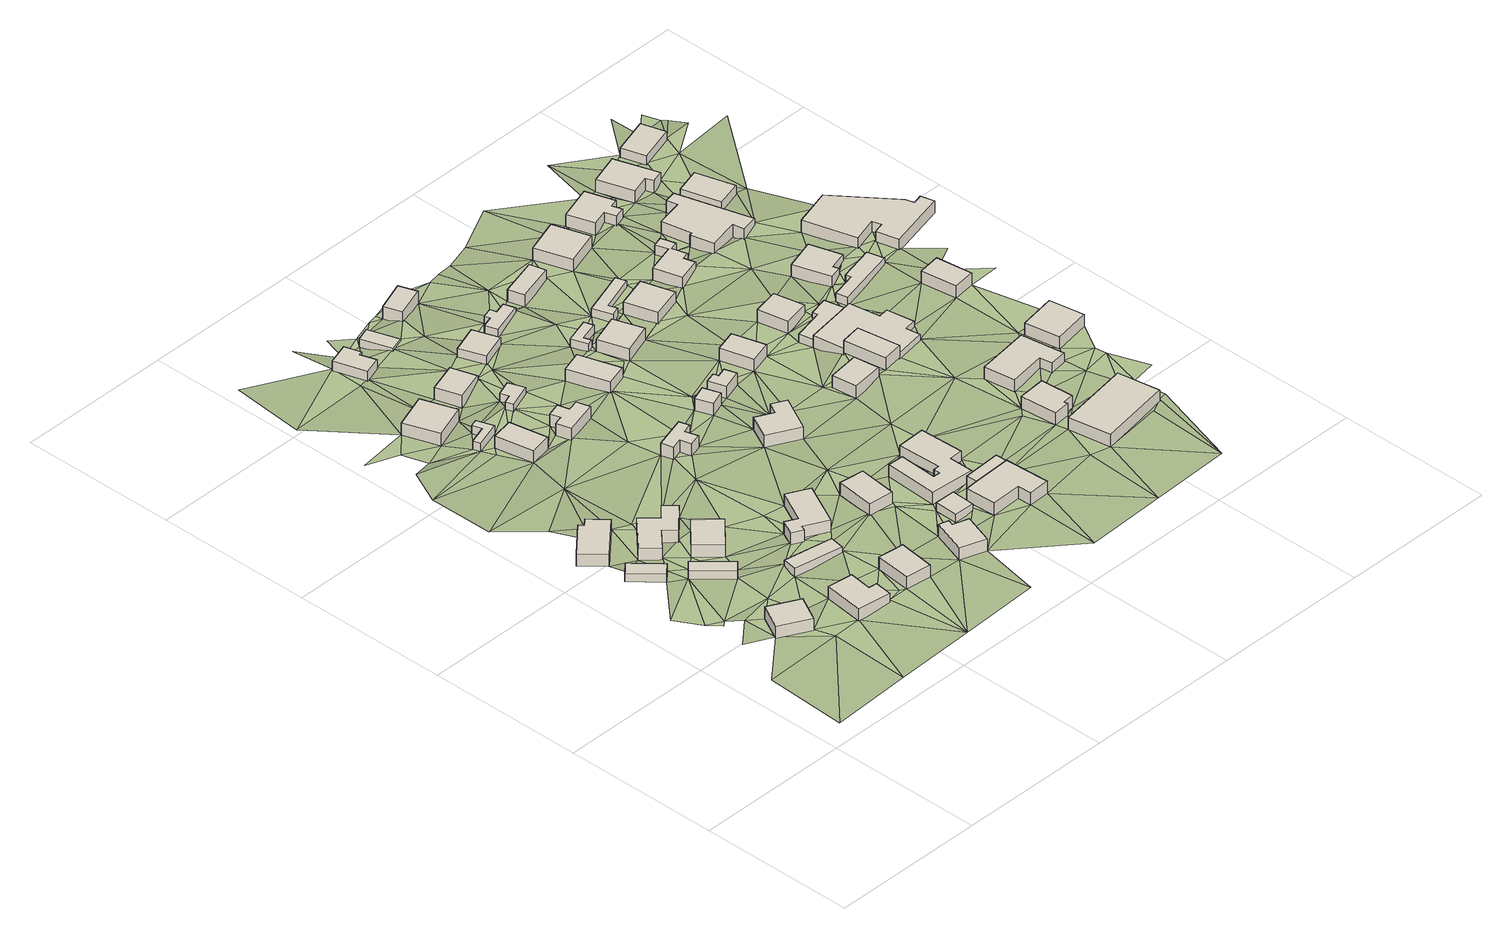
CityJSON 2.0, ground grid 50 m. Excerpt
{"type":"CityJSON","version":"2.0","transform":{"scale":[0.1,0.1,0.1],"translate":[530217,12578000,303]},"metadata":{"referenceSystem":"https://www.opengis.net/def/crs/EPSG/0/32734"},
"CityObjects":{
"building1":{"type":"Building","attributes":{"address":"38 Enon Street Mamre 7347 Cape Town","building":"house","building:levels":"1","building_height":4.1,"plus_code":"4FRWFFP9+VVH","ground_height":174.64,"roof_height":178.74},"geometry":[{"type":"Solid","lod":"1","boundaries":[[[[0,1,2,3]],[[1,4,5,2]],[[4,6,7,5]],[[6,0,3,7]],[[3,2,5,7]],[[6,4,1,0]]]]}]},
"building2":{"type":"Building","attributes":{"building":"cabin","building:levels":"1","building_height":2.8,"plus_code":"4FRWFFQ9+2VJ","ground_height":173.76,"roof_height":176.56},"geometry":[{"type":"Solid","lod":"1","boundaries":[[[[8,9,10,11]],[[9,12,13,10]],[[12,14,15,13]],[[14,8,11,15]],[[11,10,13,15]],[[14,12,9,8]]]]}]},
"building3":{"type":"Building","attributes":{"address":"49 Goedverwacht Street Mamre 7347 Cape Town","building":"house","building:levels":"1","building_height":4.1,"plus_code":"4FRWFFQ9+4V2","ground_height":172.5,"roof_height":176.6},"geometry":[{"type":"Solid","lod":"1","boundaries":[[[[16,17,18,19]],[[17,20,21,18]],[[20,22,23,21]],[[22,24,25,23]],[[24,26,27,25]],[[26,16,19,27]],[[19,18,21,23,25,27]],[[26,24,22,20,17,16]]]]}]},
"building4":{"type":"Building","attributes":{"building":"cabin","building:levels":"1","building_height":2.8,"plus_code":"4FRWFFP9+XWJ","ground_height":174.15,"roof_height":176.95},"geometry":[{"type":"Solid","lod":"1","boundaries":[[[[28,29,30,31]],[[29,32,33,30]],[[32,34,35,33]],[[34,28,31,35]],[[31,30,33,35]],[[34,32,29,28]]]]}]},
"building5":{"type":"Building","attributes":{"address":"36 Enon Street Mamre 7347 Cape Town","building":"house","building:levels":"1","building_height":4.1,"plus_code":"4FRWFFP9+VX4","ground_height":174.64,"roof_height":178.74},"geometry":[{"type":"Solid","lod":"1","boundaries":[[[[36,37,38,39]],[[37,40,41,38]],[[40,42,43,41]],[[42,44,45,43]],[[44,46,47,45]],[[46,36,39,47]],[[39,38,41,43,45,47]],[[46,44,42,40,37,36]]]]}]},
"building6":{"type":"Building","attributes":{"address":"47 Goedverwacht Street Mamre 7347 Cape Town","building":"house","building:levels":"1","building_height":4.1,"plus_code":"4FRWFFQ9+3W7","ground_height":173.34,"roof_height":177.44},"geometry":[{"type":"Solid","lod":"1","boundaries":[[[[48,49,50,51]],[[49,52,53,50]],[[52,54,55,53]],[[54,56,57,55]],[[56,58,59,57]],[[58,60,61,59]],[[60,62,63,61]],[[62,48,51,63]],[[51,50,53,55,57,59,61,63]],[[62,60,58,56,54,52,49,48]]]]}]},
"building7":{"type":"Building","attributes":{"address":"45 Goedverwacht Street Mamre 7347 Cape Town","building":"house","building:levels":"1","building_height":4.1,"plus_code":"4FRWFFQ9+2WH","ground_height":174.15,"roof_height":178.25},"geometry":[{"type":"Solid","lod":"1","boundaries":[[[[64,65,66,67]],[[65,68,69,66]],[[68,70,71,69]],[[70,64,67,71]],[[67,66,69,71]],[[70,68,65,64]]]]}]},
"building8":{"type":"Building","attributes":{"building":"cabin","building:levels":"1","building_height":2.8,"plus_code":"4FRWFFPC+W2C","ground_height":174.64,"roof_height":177.44},"geometry":[{"type":"Solid","lod":"1","boundaries":[[[[72,73,74,75]],[[73,76,77,74]],[[76,78,79,77]],[[78,72,75,79]],[[75,74,77,79]],[[78,76,73,72]]]]}]},
"building9":{"type":"Building","attributes":{"address":"34 Enon Street Mamre 7347 Cape Town","building":"house","building:levels":"1","building_height":4.1,"plus_code":"4FRWFFPC+R2X","ground_height":176.41,"roof_height":180.51},"geometry":[{"type":"Solid","lod":"1","boundaries":[[[[80,81,82,83]],[[81,84,85,82]],[[84,86,87,85]],[[86,80,83,87]],[[83,82,85,87]],[[86,84,81,80]]]]}]},
"building10":{"type":"Building","attributes":{"building":"cabin","building:levels":"1","building_height":2.8,"plus_code":"4FRWFFQ9+8W5","ground_height":170.67,"roof_height":173.47},"geometry":[{"type":"Solid","lod":"1","boundaries":[[[[88,89,90,91]],[[89,92,93,90]],[[92,94,95,93]],[[94,96,97,95]],[[96,98,99,97]],[[98,88,91,99]],[[91,90,93,95,97,99]],[[98,96,94,92,89,88]]]]}]},
"building11":{"type":"Building","attributes":{"address":"43 Goedverwacht Street Mamre 7347 Cape Town","building":"house","building:levels":"1","building_height":4.1,"plus_code":"4FRWFFPC+X36","ground_height":175.44,"roof_height":179.54},"geometry":[{"type":"Solid","lod":"1","boundaries":[[[[100,101,102,103]],[[101,104,105,102]],[[104,106,107,105]],[[106,108,109,107]],[[108,110,111,109]],[[110,112,113,111]],[[112,114,115,113]],[[114,100,103,115]],[[103,102,105,107,109,111,113,115]],[[114,112,110,108,106,104,101,100]]]]}]},
"building12":{"type":"Building","attributes":{"address":"29 Sand Street Mamre 7347 Cape Town","building":"house","building:levels":"1","building_height":4.1,"plus_code":"4FRWFFQ9+9W7","ground_height":169.11,"roof_height":173.21},"geometry":[{"type":"Solid","lod":"1","boundaries":[[[[116,117,118,119]],[[117,120,121,118]],[[120,122,123,121]],[[122,116,119,123]],[[119,118,121,123]],[[122,120,117,116]]]]}]},
"building13":{"type":"Building","attributes":{"address":"38 Lord Caledon Street Mamre 7347 Cape Town","building":"house","building:levels":"1","building_height":4.1,"plus_code":"4FRWFFQ9+7X6","ground_height":170.67,"roof_height":174.77},"geometry":[{"type":"Solid","lod":"1","boundaries":[[[[124,125,126,127]],[[125,128,129,126]],[[128,130,131,129]],[[130,124,127,131]],[[127,126,129,131]],[[130,128,125,124]]]]}]},
"building14":{"type":"Building","attributes":{"address":"32 Enon Street Mamre 7347 Cape Town","building":"house","building:levels":"1","building_height":4.1,"plus_code":"4FRWFFPC+R4G","ground_height":177.74,"roof_height":181.84},"geometry":[{"type":"Solid","lod":"1","boundaries":[[[[132,133,134,135]],[[133,136,137,134]],[[136,138,139,137]],[[138,140,141,139]],[[140,142,143,141]],[[142,132,135,143]],[[135,134,137,139,141,143]],[[142,140,138,136,133,132]]]]}]},
"building15":{"type":"Building","attributes":{"address":"36 Lord Caledon Street Mamre 7347 Cape Town","building":"house","building:levels":"1","building_height":4.1,"plus_code":"4FRWFFQC+723","ground_height":173.47,"roof_height":177.57},"geometry":[{"type":"Solid","lod":"1","boundaries":[[[[144,145,146,147]],[[145,148,149,146]],[[148,150,151,149]],[[150,152,153,151]],[[152,154,155,153]],[[154,156,157,155]],[[156,158,159,157]],[[158,144,147,159]],[[147,146,149,151,153,155,157,159]],[[158,156,154,152,150,148,145,144]]]]}]},
"building16":{"type":"Building","attributes":{"address":"41 Goedverwacht Street Mamre 7347 Cape Town","building":"house","building:levels":"1","building_height":4.1,"plus_code":"4FRWFFPC+W4V","ground_height":176.95,"roof_height":181.05},"geometry":[{"type":"Solid","lod":"1","boundaries":[[[[160,161,162,163]],[[161,164,165,162]],[[164,166,167,165]],[[166,160,163,167]],[[163,162,165,167]],[[166,164,161,160]]]]}]},
"building17":{"type":"Building","attributes":{"address":"39 Lord Caledon Street Mamre 7347 Cape Town","building":"house","building:levels":"1","building_height":4.1,"plus_code":"4FRWFFQC+43R","ground_height":174.18,"roof_height":178.28},"geometry":[{"type":"Solid","lod":"1","boundaries":[[[[168,169,170,171]],[[169,172,173,170]],[[172,174,175,173]],[[174,176,177,175]],[[176,178,179,177]],[[178,180,181,179]],[[180,182,183,181]],[[182,168,171,183]],[[171,170,173,175,177,179,181,183]],[[182,180,178,176,174,172,169,168]]]]}]},
"building18":{"type":"Building","attributes":{"address":"Mamre 7347 Cape Town","building":"house","building:levels":"1","building_height":4.1,"plus_code":"4FRWFFQ9+FXC","ground_height":166.28,"roof_height":170.38},"geometry":[{"type":"Solid","lod":"1","boundaries":[[[[184,185,186,187]],[[185,188,189,186]],[[188,190,191,189]],[[190,192,193,191]],[[192,194,195,193]],[[194,184,187,195]],[[187,186,189,191,193,195]],[[194,192,190,188,185,184]]]]}]},
"building19":{"type":"Building","attributes":{"address":"27 Sand Street Mamre 7347 Cape Town","building":"house","building:levels":"1","building_height":4.1,"plus_code":"4FRWFFQ9+9XG","ground_height":169.11,"roof_height":173.21},"geometry":[{"type":"Solid","lod":"1","boundaries":[[[[196,197,198,199]],[[197,200,201,198]],[[200,202,203,201]],[[202,196,199,203]],[[199,198,201,203]],[[202,200,197,196]]]]}]},
"building20":{"type":"Building","attributes":{"building":"cabin","building:levels":"1","building_height":2.8,"plus_code":"4FRWFFQC+82C","ground_height":172.24,"roof_height":175.04},"geometry":[{"type":"Solid","lod":"1","boundaries":[[[[204,205,206,207]],[[205,208,209,206]],[[208,210,211,209]],[[210,212,213,211]],[[212,214,215,213]],[[214,204,207,215]],[[207,206,209,211,213,215]],[[214,212,210,208,205,204]]]]}]},
"building21":{"type":"Building","attributes":{"building":"cabin","building:levels":"1","building_height":2.8,"plus_code":"4FRWFFPC+V57","ground_height":177.68,"roof_height":180.48},"geometry":[{"type":"Solid","lod":"1","boundaries":[[[[216,217,218,219]],[[217,220,221,218]],[[220,222,223,221]],[[222,216,219,223]],[[219,218,221,223]],[[222,220,217,216]]]]}]},
"building22":{"type":"Building","attributes":{"building":"cabin","building:levels":"1","building_height":2.8,"plus_code":"4FRWFFQC+F2J","ground_height":167.68,"roof_height":170.48},"geometry":[{"type":"Solid","lod":"1","boundaries":[[[[224,225,226,227]],[[225,228,229,226]],[[228,230,231,229]],[[230,224,227,231]],[[227,226,229,231]],[[230,228,225,224]]]]}]},
"building23":{"type":"Building","attributes":{"address":"30 Enon Street Mamre 7347 Cape Town","building":"house","building:levels":"1","building_height":4.1,"plus_code":"4FRWFFPC+R6V","ground_height":179.13,"roof_height":183.23},"geometry":[{"type":"Solid","lod":"1","boundaries":[[[[232,233,234,235]],[[233,236,237,234]],[[236,238,239,237]],[[238,240,241,239]],[[240,242,243,241]],[[242,244,245,243]],[[244,232,235,245]],[[235,234,237,239,241,243,245]],[[244,242,240,238,236,233,232]]]]}]},
"building24":{"type":"Building","attributes":{"address":"39 Goedverwacht Street Mamre 7347 Cape Town","building":"house","building:levels":"1","building_height":4.1,"plus_code":"4FRWFFPC+W6M","ground_height":177.68,"roof_height":181.78},"geometry":[{"type":"Solid","lod":"1","boundaries":[[[[246,247,248,249]],[[247,250,251,248]],[[250,252,253,251]],[[252,254,255,253]],[[254,256,257,255]],[[256,258,259,257]],[[258,260,261,259]],[[260,262,263,261]],[[262,264,265,263]],[[264,266,267,265]],[[266,268,269,267]],[[268,246,249,269]],[[249,248,251,253,255,257,259,261,263,265,267,269]],[[268,266,264,262,260,258,256,254,252,250,247,246]]]]}]},
"building25":{"type":"Building","attributes":{"address":"32 Goedverwacht Street Mamre 7347 Cape Town","building":"house","building:levels":"1","building_height":4.1,"plus_code":"4FRWFFQC+35J","ground_height":176.13,"roof_height":180.23},"geometry":[{"type":"Solid","lod":"1","boundaries":[[[[270,271,272,273]],[[271,274,275,272]],[[274,276,277,275]],[[276,278,279,277]],[[278,280,281,279]],[[280,270,273,281]],[[273,272,275,277,279,281]],[[280,278,276,274,271,270]]]]}]},
"building26":{"type":"Building","attributes":{"address":"25 Sand Street Mamre 7347 Cape Town","building":"house","building:levels":"1","building_height":4.1,"plus_code":"4FRWFFQC+93R","ground_height":170.46,"roof_height":174.56},"geometry":[{"type":"Solid","lod":"1","boundaries":[[[[282,283,284,285]],[[283,286,287,284]],[[286,288,289,287]],[[288,282,285,289]],[[285,284,287,289]],[[288,286,283,282]]]]}]},
"building27":{"type":"Building","attributes":{"address":"34 Lord Caledon Street Mamre 7347 Cape Town","building":"house","building:levels":"1","building_height":4.1,"plus_code":"4FRWFFQC+73Q","ground_height":173.47,"roof_height":177.57},"geometry":[{"type":"Solid","lod":"1","boundaries":[[[[290,291,292,293]],[[291,294,295,292]],[[294,296,297,295]],[[296,290,293,297]],[[293,292,295,297]],[[296,294,291,290]]]]}]},
"building28":{"type":"Building","attributes":{"address":"Mamre 7347 Cape Town","building":"yes","building:levels":"1","building_height":4.1,"plus_code":"4FRWFFQC+548","ground_height":175.44,"roof_height":179.54},"geometry":[{"type":"Solid","lod":"1","boundaries":[[[[298,299,300,301]],[[299,302,303,300]],[[302,304,305,303]],[[304,298,301,305]],[[301,300,303,305]],[[304,302,299,298]]]]}]},
"building29":{"type":"Building","attributes":{"building":"garage","building:levels":"1","building_height":4.1,"plus_code":"4FRWFFPC+V6G","ground_height":179.02,"roof_height":183.12},"geometry":[{"type":"Solid","lod":"1","boundaries":[[[[306,307,308,309]],[[307,310,311,308]],[[310,312,313,311]],[[312,306,309,313]],[[309,308,311,313]],[[312,310,307,306]]]]}]},
"building30":{"type":"Building","attributes":{"address":"Mamre 7347 Cape Town","building":"house","building:levels":"1","building_height":4.1,"plus_code":"4FRWFFQC+G33","ground_height":168.91,"roof_height":173.01},"geometry":[{"type":"Solid","lod":"1","boundaries":[[[[314,315,316,317]],[[315,318,319,316]],[[318,320,321,319]],[[320,314,317,321]],[[317,316,319,321]],[[320,318,315,314]]]]}]},
"building31":{"type":"Building","attributes":{"address":"Lord Caledon Street Mamre 7347 Cape Town","building":"house","building:levels":"1","building_height":4.1,"plus_code":"4FRWFFQC+55F","ground_height":175.44,"roof_height":179.54},"geometry":[{"type":"Solid","lod":"1","boundaries":[[[[322,323,324,325]],[[323,326,327,324]],[[326,328,329,327]],[[328,330,331,329]],[[330,332,333,331]],[[332,322,325,333]],[[325,324,327,329,331,333]],[[332,330,328,326,323,322]]]]}]},
"building32":{"type":"Building","attributes":{"address":"23 Sand Street Mamre 7347 Cape Town","building":"house","building:levels":"1","building_height":4.1,"plus_code":"4FRWFFQC+C46","ground_height":170.46,"roof_height":174.56},"geometry":[{"type":"Solid","lod":"1","boundaries":[[[[334,335,336,337]],[[335,338,339,336]],[[338,340,341,339]],[[340,342,343,341]],[[342,344,345,343]],[[344,346,347,345]],[[346,348,349,347]],[[348,334,337,349]],[[337,336,339,341,343,345,347,349]],[[348,346,344,342,340,338,335,334]]]]}]},
"building33":{"type":"Building","attributes":{"building":"cabin","building:levels":"1","building_height":2.8,"plus_code":"4FRWFFQC+84G","ground_height":173.58,"roof_height":176.38},"geometry":[{"type":"Solid","lod":"1","boundaries":[[[[350,351,352,353]],[[351,354,355,352]],[[354,356,357,355]],[[356,358,359,357]],[[358,360,361,359]],[[360,350,353,361]],[[353,352,355,357,359,361]],[[360,358,356,354,351,350]]]]}]},
"building34":{"type":"Building","attributes":{"address":"32 Lord Caledon Street Mamre 7347 Cape Town","building":"house","building:levels":"1","building_height":4.1,"plus_code":"4FRWFFQC+75R","ground_height":174.55,"roof_height":178.65},"geometry":[{"type":"Solid","lod":"1","boundaries":[[[[362,363,364,365]],[[363,366,367,364]],[[366,368,369,367]],[[368,362,365,369]],[[365,364,367,369]],[[368,366,363,362]]]]}]},
"building35":{"type":"Building","attributes":{"address":"37 Lord Caledon Street Mamre 7347 Cape Town","building":"house","building:levels":"1","building_height":4.1,"plus_code":"4FRWFFQC+56M","ground_height":177.14,"roof_height":181.24},"geometry":[{"type":"Solid","lod":"1","boundaries":[[[[370,371,372,373]],[[371,374,375,372]],[[374,376,377,375]],[[376,370,373,377]],[[373,372,375,377]],[[376,374,371,370]]]]}]},
"building36":{"type":"Building","attributes":{"address":"30 Goedverwacht Street Mamre 7347 Cape Town","building":"house","building:levels":"1","building_height":4.1,"plus_code":"4FRWFFQC+37F","ground_height":177.9,"roof_height":182},"geometry":[{"type":"Solid","lod":"1","boundaries":[[[[378,379,380,381]],[[379,382,383,380]],[[382,384,385,383]],[[384,378,381,385]],[[381,380,383,385]],[[384,382,379,378]]]]}]},
"building37":{"type":"Building","attributes":{"address":"21 Sand Street Mamre 7347 Cape Town","building":"house","building:levels":"1","building_height":4.1,"plus_code":"4FRWFFQC+C5F","ground_height":172.1,"roof_height":176.2},"geometry":[{"type":"Solid","lod":"1","boundaries":[[[[386,387,388,389]],[[387,390,391,388]],[[390,392,393,391]],[[392,386,389,393]],[[389,388,391,393]],[[392,390,387,386]]]]}]},
"building38":{"type":"Building","attributes":{"building":"cabin","building:levels":"1","building_height":2.8,"plus_code":"4FRWFFQC+85X","ground_height":173.58,"roof_height":176.38},"geometry":[{"type":"Solid","lod":"1","boundaries":[[[[394,395,396,397]],[[395,398,399,396]],[[398,400,401,399]],[[400,402,403,401]],[[402,404,405,403]],[[404,394,397,405]],[[397,396,399,401,403,405]],[[404,402,400,398,395,394]]]]}]},
"building39":{"type":"Building","attributes":{"address":"30 Lord Caledon Street Mamre 7347 Cape Town","building":"house","building:levels":"1","building_height":4.1,"plus_code":"4FRWFFQC+868","ground_height":174.92,"roof_height":179.02},"geometry":[{"type":"Solid","lod":"1","boundaries":[[[[406,407,408,409]],[[407,410,411,408]],[[410,412,413,411]],[[412,406,409,413]],[[409,408,411,413]],[[412,410,407,406]]]]}]},
"building40":{"type":"Building","attributes":{"address":"28 Enon Street Mamre 7347 Cape Town","building":"house","building:levels":"1","building_height":4.1,"plus_code":"4FRWFFPC+W94","ground_height":180.52,"roof_height":184.62},"geometry":[{"type":"Solid","lod":"1","boundaries":[[[[414,415,416,417]],[[415,418,419,416]],[[418,420,421,419]],[[420,422,423,421]],[[422,424,425,423]],[[424,414,417,425]],[[417,416,419,421,423,425]],[[424,422,420,418,415,414]]]]}]},
"building41":{"type":"Building","attributes":{"building":"garage","building:levels":"1","building_height":4.1,"plus_code":"4FRWFFQC+38M","ground_height":179.77,"roof_height":183.87},"geometry":[{"type":"Solid","lod":"1","boundaries":[[[[426,427,428,429]],[[427,430,431,428]],[[430,432,433,431]],[[432,426,429,433]],[[429,428,431,433]],[[432,430,427,426]]]]}]},
"building42":{"type":"Building","attributes":{"address":"26 Enon Street Mamre 7347 Cape Town","building":"house","building:levels":"1","building_height":4.1,"plus_code":"4FRWFFPC+RCV","ground_height":180.38,"roof_height":184.48},"geometry":[{"type":"Solid","lod":"1","boundaries":[[[[434,435,436,437]],[[435,438,439,436]],[[438,440,441,439]],[[440,434,437,441]],[[437,436,439,441]],[[440,438,435,434]]]]}]},
"building43":{"type":"Building","attributes":{"address":"35 Lord Caledon Street Mamre 7347 Cape Town","building":"house","building:levels":"1","building_height":4.1,"plus_code":"4FRWFFQC+58R","ground_height":177.14,"roof_height":181.24},"geometry":[{"type":"Solid","lod":"1","boundaries":[[[[442,443,444,445]],[[443,446,447,444]],[[446,448,449,447]],[[448,442,445,449]],[[445,444,447,449]],[[448,446,443,442]]]]}]},
"building44":{"type":"Building","attributes":{"address":"28 Goedverwacht Street Mamre 7347 Cape Town","building":"house","building:levels":"1","building_height":4.1,"plus_code":"4FRWFFQC+496","ground_height":177.14,"roof_height":181.24},"geometry":[{"type":"Solid","lod":"1","boundaries":[[[[450,451,452,453]],[[451,454,455,452]],[[454,456,457,455]],[[456,458,459,457]],[[458,460,461,459]],[[460,462,463,461]],[[462,464,465,463]],[[464,466,467,465]],[[466,468,469,467]],[[468,450,453,469]],[[453,452,455,457,459,461,463,465,467,469]],[[468,466,464,462,460,458,456,454,451,450]]]]}]},
"building45":{"type":"Building","attributes":{"building":"cabin","building:levels":"1","building_height":2.8,"plus_code":"4FRWFFQC+588","ground_height":177.14,"roof_height":179.94},"geometry":[{"type":"Solid","lod":"1","boundaries":[[[[464,470,471,472]],[[470,473,474,471]],[[473,475,476,474]],[[475,477,478,476]],[[477,479,480,478]],[[479,464,472,480]],[[472,471,474,476,478,480]],[[479,477,475,473,470,464]]]]}]},
"building46":{"type":"Building","attributes":{"address":"19 Sand Street Mamre 7347 Cape Town","building":"house","building:levels":"1","building_height":4.1,"plus_code":"4FRWFFQC+C6Q","ground_height":173.73,"roof_height":177.83},"geometry":[{"type":"Solid","lod":"1","boundaries":[[[[481,482,483,484]],[[482,485,486,483]],[[485,487,488,486]],[[487,481,484,488]],[[484,483,486,488]],[[487,485,482,481]]]]}]},
"building47":{"type":"Building","attributes":{"address":"37 Goedverwacht Street Mamre 7347 Cape Town","building":"house","building:levels":"1","building_height":4.1,"plus_code":"4FRWFFPC+XC6","ground_height":180.26,"roof_height":184.36},"geometry":[{"type":"Solid","lod":"1","boundaries":[[[[489,490,491,492]],[[490,493,494,491]],[[493,495,496,494]],[[495,497,498,496]],[[497,499,500,498]],[[499,489,492,500]],[[492,491,494,496,498,500]],[[499,497,495,493,490,489]]]]}]},
"building48":{"type":"Building","attributes":{"address":"28 Lord Caledon Street Mamre 7347 Cape Town","building":"house","building:levels":"1","building_height":4.1,"plus_code":"4FRWFFQC+87Q","ground_height":174.92,"roof_height":179.02},"geometry":[{"type":"Solid","lod":"1","boundaries":[[[[501,502,503,504]],[[502,505,506,503]],[[505,507,508,506]],[[507,509,510,508]],[[509,511,512,510]],[[511,513,514,512]],[[513,515,516,514]],[[515,517,518,516]],[[517,519,520,518]],[[519,501,504,520]],[[504,503,506,508,510,512,514,516,518,520]],[[519,517,515,513,511,509,507,505,502,501]]]]}]},
"building49":{"type":"Building","attributes":{"address":"17 Sand Street Mamre 7347 Cape Town","building":"house","building:levels":"1","building_height":4.1,"plus_code":"4FRWFFQC+F83","ground_height":173.73,"roof_height":177.83},"geometry":[{"type":"Solid","lod":"1","boundaries":[[[[521,522,523,524]],[[522,525,526,523]],[[525,527,528,526]],[[527,529,530,528]],[[529,531,532,530]],[[531,533,534,532]],[[533,535,536,534]],[[535,521,524,536]],[[524,523,526,528,530,532,534,536]],[[535,533,531,529,527,525,522,521]]]]}]},
"building50":{"type":"Building","attributes":{"building":"cabin","building:levels":"1","building_height":2.8,"plus_code":"4FRWFFQC+5CG","ground_height":178.9,"roof_height":181.7},"geometry":[{"type":"Solid","lod":"1","boundaries":[[[[537,538,539,540]],[[538,541,542,539]],[[541,543,544,542]],[[543,545,546,544]],[[545,547,548,546]],[[547,537,540,548]],[[540,539,542,544,546,548]],[[547,545,543,541,538,537]]]]}]},
"building51":{"type":"Building","attributes":{"address":"33 Lord Caledon Street Mamre 7347 Cape Town","building":"house","building:levels":"1","building_height":4.1,"plus_code":"4FRWFFQC+6CC","ground_height":177.73,"roof_height":181.83},"geometry":[{"type":"Solid","lod":"1","boundaries":[[[[549,550,551,552]],[[550,553,554,551]],[[553,555,556,554]],[[555,557,558,556]],[[557,559,560,558]],[[559,549,552,560]],[[552,551,554,556,558,560]],[[559,557,555,553,550,549]]]]}]},
"building52":{"type":"Building","attributes":{"address":"35 Goedverwacht Street Mamre 7347 Cape Town","building":"house","building:levels":"1","building_height":4.1,"plus_code":"4FRWFFPC+XFG","ground_height":181.5,"roof_height":185.6},"geometry":[{"type":"Solid","lod":"1","boundaries":[[[[561,562,563,564]],[[562,565,566,563]],[[565,567,568,566]],[[567,561,564,568]],[[564,563,566,568]],[[567,565,562,561]]]]}]},
"building53":{"type":"Building","attributes":{"address":"26 Lord Caledon Street Mamre 7347 Cape Town","building":"house","building:levels":"1","building_height":4.1,"plus_code":"4FRWFFQC+997","ground_height":176.47,"roof_height":180.57},"geometry":[{"type":"Solid","lod":"1","boundaries":[[[[569,570,571,572]],[[570,573,574,571]],[[573,575,576,574]],[[575,577,578,576]],[[577,579,580,578]],[[579,581,582,580]],[[581,583,584,582]],[[583,585,586,584]],[[585,587,588,586]],[[587,569,572,588]],[[572,571,574,576,578,580,582,584,586,588]],[[587,585,583,581,579,577,575,573,570,569]]]]}]},
"building54":{"type":"Building","attributes":{"address":"26 Goedverwacht Street Mamre 7347 Cape Town","building":"house","building:levels":"1","building_height":4.1,"plus_code":"4FRWFFQC+4F3","ground_height":181.09,"roof_height":185.19},"geometry":[{"type":"Solid","lod":"1","boundaries":[[[[589,590,591,592]],[[590,593,594,591]],[[593,595,596,594]],[[595,589,592,596]],[[592,591,594,596]],[[595,593,590,589]]]]}]},
"building55":{"type":"Building","attributes":{"address":"15 Sand Street Mamre 7347 Cape Town","building":"house","building:levels":"1","building_height":4.1,"plus_code":"4FRWFFQC+F94","ground_height":175.28,"roof_height":179.38},"geometry":[{"type":"Solid","lod":"1","boundaries":[[[[597,598,599,600]],[[598,601,602,599]],[[601,603,604,602]],[[603,605,606,604]],[[605,607,608,606]],[[607,597,600,608]],[[600,599,602,604,606,608]],[[607,605,603,601,598,597]]]]}]},
"building56":{"type":"Building","attributes":{"address":"24 Lord Caledon Street Mamre 7347 Cape Town","building":"house","building:levels":"1","building_height":4.1,"plus_code":"4FRWFFQC+9CP","ground_height":176.47,"roof_height":180.57},"geometry":[{"type":"Solid","lod":"1","boundaries":[[[[609,610,611,612]],[[610,613,614,611]],[[613,615,616,614]],[[615,609,612,616]],[[612,611,614,616]],[[615,613,610,609]]]]}]},
"building57":{"type":"Building","attributes":{"address":"31 Lord Caledon Street Mamre 7347 Cape Town","building":"house","building:levels":"1","building_height":4.1,"plus_code":"4FRWFFQC+6FW","ground_height":179.19,"roof_height":183.29},"geometry":[{"type":"Solid","lod":"1","boundaries":[[[[617,618,619,620]],[[618,621,622,619]],[[621,623,624,622]],[[623,625,626,624]],[[625,627,628,626]],[[627,629,630,628]],[[629,631,632,630]],[[631,633,634,632]],[[633,635,636,634]],[[635,637,638,636]],[[637,617,620,638]],[[620,619,622,624,626,628,630,632,634,636,638]],[[637,635,633,631,629,627,625,623,621,618,617]]]]}]},
"building58":{"type":"Building","attributes":{"address":"13 Sand Street Mamre 7347 Cape Town","building":"house","building:levels":"1","building_height":4.1,"plus_code":"4FRWFFQC+FFJ","ground_height":174.92,"roof_height":179.02},"geometry":[{"type":"Solid","lod":"1","boundaries":[[[[639,640,641,642]],[[640,643,644,641]],[[643,645,646,644]],[[645,639,642,646]],[[642,641,644,646]],[[645,643,640,639]]]]}]},
"terrain1":{"type":"TINRelief","geometry":[{"type":"CompositeSurface","lod":"1","boundaries":[[[647,648,649]],[[649,648,650]],[[647,649,651]],[[652,651,653]],[[654,655,656]],[[656,34,657]],[[653,651,1]],[[34,656,655]],[[658,651,649]],[[34,8,657]],[[653,659,655]],[[1,659,653]],[[649,650,660]],[[658,649,660]],[[655,661,34]],[[1,0,659]],[[659,661,655]],[[49,16,12]],[[34,662,8]],[[12,662,49]],[[660,650,663]],[[0,658,36]],[[34,32,662]],[[36,658,660]],[[664,49,662]],[[32,664,662]],[[16,49,665]],[[72,659,0]],[[664,32,70]],[[24,666,667]],[[668,24,667]],[[32,669,70]],[[32,29,669]],[[72,0,36]],[[670,661,659]],[[663,671,660]],[[672,668,673]],[[49,48,665]],[[664,70,674]],[[670,659,72]],[[70,669,64]],[[661,670,29]],[[29,64,669]],[[674,54,664]],[[124,675,672]],[[673,668,667]],[[72,36,676]],[[665,48,677]],[[68,674,70]],[[673,667,665]],[[671,663,80]],[[678,679,676]],[[679,671,680]],[[64,29,681]],[[670,681,29]],[[88,682,675]],[[677,673,665]],[[671,80,680]],[[677,48,60]],[[124,672,673]],[[60,48,62]],[[86,676,679]],[[676,683,72]],[[674,68,58]],[[80,663,81]],[[679,680,86]],[[680,80,86]],[[116,684,685]],[[108,686,64]],[[108,64,681]],[[682,88,687]],[[688,88,675]],[[670,689,681]],[[68,686,58]],[[124,688,675]],[[86,683,676]],[[689,670,690]],[[685,687,117]],[[663,132,81]],[[116,685,117]],[[117,687,98]],[[98,687,88]],[[132,663,691]],[[60,168,677]],[[683,86,84]],[[108,692,686]],[[168,673,677]],[[58,693,60]],[[693,58,686]],[[694,689,695]],[[689,690,695]],[[692,108,106]],[[688,130,88]],[[696,697,116]],[[94,117,98]],[[688,124,130]],[[84,81,132]],[[692,693,686]],[[698,124,673]],[[699,697,700]],[[701,690,683]],[[89,88,130]],[[94,98,96]],[[692,106,104]],[[683,84,701]],[[120,117,94]],[[690,701,695]],[[693,702,60]],[[142,84,132]],[[130,128,89]],[[693,692,104]],[[703,698,673]],[[124,698,125]],[[696,700,697]],[[122,696,116]],[[702,168,60]],[[691,133,132]],[[92,120,94]],[[673,168,703]],[[698,158,125]],[[125,154,128]],[[704,92,89]],[[705,84,142]],[[84,705,701]],[[154,125,158]],[[128,704,89]],[[166,695,701]],[[120,196,122]],[[706,695,166]],[[120,92,210]],[[154,158,156]],[[128,154,707]],[[708,696,122]],[[122,196,202]],[[128,707,704]],[[709,702,693]],[[122,202,708]],[[210,92,704]],[[196,120,210]],[[104,270,693]],[[136,140,138]],[[706,710,104]],[[696,708,700]],[[142,140,217]],[[707,154,152]],[[698,703,145]],[[711,702,709]],[[705,712,701]],[[220,140,136]],[[705,142,217]],[[713,210,704]],[[709,693,270]],[[133,238,136]],[[217,140,220]],[[168,182,703]],[[710,706,166]],[[714,708,202]],[[715,707,152]],[[152,150,148]],[[210,716,196]],[[710,270,104]],[[700,192,717]],[[262,712,705]],[[718,220,136]],[[148,715,152]],[[707,715,719]],[[217,262,705]],[[708,714,720]],[[166,164,710]],[[709,270,721]],[[716,210,208]],[[718,136,238]],[[722,178,721]],[[723,720,724]],[[133,242,238]],[[145,703,725]],[[262,260,712]],[[217,726,262]],[[727,242,133]],[[260,164,712]],[[703,182,725]],[[724,720,728]],[[192,724,230]],[[714,728,720]],[[725,148,145]],[[238,236,718]],[[715,148,725]],[[208,719,729]],[[716,208,729]],[[719,715,296]],[[718,236,726]],[[728,230,724]],[[721,298,722]],[[714,716,730]],[[731,192,230]],[[731,732,192]],[[280,721,270]],[[182,722,304]],[[728,714,733]],[[716,729,730]],[[296,729,719]],[[726,236,310]],[[710,164,734]],[[735,262,726]],[[271,270,710]],[[714,730,733]],[[296,715,725]],[[721,280,298]],[[236,233,310]],[[230,736,731]],[[164,260,734]],[[240,238,242]],[[725,182,304]],[[737,738,739]],[[304,722,298]],[[737,740,738]],[[310,735,726]],[[728,733,741]],[[741,742,728]],[[731,736,743]],[[727,244,242]],[[734,260,740]],[[744,740,737]],[[729,296,745]],[[730,729,746]],[[744,734,740]],[[725,304,747]],[[742,748,736]],[[298,280,299]],[[288,741,733]],[[710,749,271]],[[743,736,320]],[[742,741,748]],[[280,278,276]],[[734,749,710]],[[725,747,750]],[[310,307,735]],[[302,747,304]],[[280,276,299]],[[320,736,748]],[[351,729,745]],[[751,735,752]],[[351,746,729]],[[727,753,244]],[[754,743,320]],[[735,755,752]],[[332,747,302]],[[332,302,299]],[[322,299,276]],[[752,755,751]],[[735,307,755]],[[741,288,756]],[[332,299,322]],[[288,746,346]],[[745,750,757]],[[750,747,368]],[[747,332,330]],[[746,758,346]],[[748,741,315]],[[288,346,756]],[[320,318,754]],[[276,323,322]],[[749,734,759]],[[351,745,760]],[[757,366,745]],[[366,760,745]],[[750,368,757]],[[274,271,378]],[[315,741,756]],[[346,761,756]],[[758,746,762]],[[276,274,370]],[[749,378,271]],[[757,368,366]],[[747,330,376]],[[232,244,763]],[[351,762,746]],[[747,376,368]],[[326,330,328]],[[760,366,764]],[[754,318,765]],[[323,276,370]],[[763,244,753]],[[766,315,756]],[[326,376,330]],[[762,767,758]],[[358,764,360]],[[755,307,768]],[[764,366,363]],[[414,307,232]],[[326,323,370]],[[759,755,768]],[[351,350,762]],[[769,370,274]],[[378,769,274]],[[770,766,771]],[[376,326,370]],[[368,376,362]],[[363,360,764]],[[318,315,772]],[[318,772,765]],[[773,315,766]],[[773,766,770]],[[392,767,762]],[[232,763,434]],[[770,767,392]],[[759,774,749]],[[378,384,769]],[[762,350,394]],[[775,378,749]],[[350,360,394]],[[773,772,315]],[[390,770,392]],[[360,363,395]],[[370,769,371]],[[762,394,392]],[[763,753,435]],[[773,770,390]],[[374,362,376]],[[434,414,232]],[[768,307,414]],[[394,360,395]],[[363,362,412]],[[384,382,769]],[[759,768,424]],[[363,412,395]],[[773,776,772]],[[412,362,777]],[[775,749,774]],[[774,759,424]],[[374,371,778]],[[434,763,435]],[[769,464,371]],[[362,374,779]],[[395,412,780]],[[753,781,435]],[[773,390,387]],[[394,782,392]],[[779,777,362]],[[783,776,773]],[[382,426,769]],[[769,426,464]],[[371,442,778]],[[424,768,414]],[[778,448,374]],[[427,382,775]],[[414,434,415]],[[410,784,780]],[[412,410,780]],[[783,773,481]],[[382,427,426]],[[371,464,479]],[[427,775,774]],[[779,374,448]],[[442,371,479]],[[387,481,773]],[[394,482,782]],[[777,779,785]],[[434,420,415]],[[448,778,442]],[[482,394,786]],[[787,784,410]],[[427,774,430]],[[499,774,424]],[[418,415,420]],[[387,782,481]],[[788,499,424]],[[788,424,422]],[[481,789,783]],[[435,781,790]],[[481,782,482]],[[785,779,791]],[[479,792,442]],[[779,448,793]],[[786,787,794]],[[420,434,795]],[[786,794,482]],[[785,791,410]],[[410,519,787]],[[774,796,430]],[[797,435,790]],[[519,794,787]],[[791,519,410]],[[788,422,798]],[[442,792,799]],[[800,442,799]],[[789,481,487]],[[422,420,801]],[[774,499,802]],[[485,482,794]],[[790,781,797]],[[791,779,803]],[[464,804,805]],[[803,779,793]],[[806,798,422]],[[794,519,807]],[[774,802,796]],[[799,808,800]],[[422,801,806]],[[808,793,800]],[[781,809,797]],[[801,420,795]],[[807,485,794]],[[789,487,810]],[[808,799,811]],[[812,796,813]],[[814,807,519]],[[791,803,815]],[[816,804,817]],[[818,806,801]],[[805,547,811]],[[805,804,537]],[[808,549,793]],[[547,805,537]],[[797,819,795]],[[804,816,537]],[[815,820,821]],[[487,485,521]],[[809,819,797]],[[808,811,822]],[[810,487,521]],[[793,549,803]],[[796,802,823]],[[811,547,822]],[[485,522,521]],[[824,825,820]],[[820,815,826]],[[813,796,589]],[[807,827,485]],[[801,795,828]],[[818,829,802]],[[822,549,808]],[[803,826,815]],[[819,828,795]],[[801,830,818]],[[827,522,485]],[[824,820,579]],[[807,831,827]],[[595,816,813]],[[589,796,823]],[[829,561,802]],[[547,545,822]],[[820,826,579]],[[537,816,595]],[[829,818,830]],[[802,561,823]],[[575,831,824]],[[830,801,828]],[[579,577,824]],[[521,832,810]],[[828,819,833]],[[575,824,577]],[[522,827,834]],[[827,831,575]],[[545,543,822]],[[835,822,543]],[[836,803,549]],[[803,837,826]],[[595,813,589]],[[838,827,575]],[[561,567,823]],[[839,829,830]],[[840,537,595]],[[803,836,837]],[[841,835,842]],[[826,837,583]],[[543,843,835]],[[838,575,570]],[[844,845,838]],[[823,590,589]],[[573,570,575]],[[567,590,823]],[[844,838,598]],[[835,843,842]],[[846,832,844]],[[838,570,598]],[[597,832,846]],[[844,598,846]],[[837,836,618]],[[842,847,836]],[[597,846,598]],[[595,593,840]],[[598,570,569]],[[842,843,847]],[[848,832,597]],[[618,849,837]],[[840,850,843]],[[618,836,847]],[[569,603,598]],[[851,569,849]],[[840,852,850]],[[843,850,853]],[[852,840,593]],[[851,615,569]],[[603,601,598]],[[843,853,847]],[[615,603,569]],[[593,590,854]],[[607,848,597]],[[853,850,852]],[[851,849,855]],[[856,603,615]],[[618,617,849]],[[857,847,853]],[[852,593,858]],[[856,615,859]],[[860,855,849]],[[853,861,857]],[[848,607,862]],[[849,617,860]],[[856,863,607]],[[607,863,862]],[[855,860,859]],[[856,859,864]],[[863,856,864]],[[859,860,864]],[[864,865,863]],[[866,862,645]],[[864,860,867]],[[865,864,868]],[[869,645,865]],[[869,870,645]],[[871,869,865]],[[865,868,871]]]}]}
},
"vertices":[
[293,399,99],[198,449,99],[198,449,140],[293,399,140],[155,368,99],[155,368,140],[250,318,99],[250,318,140],
[143,759,90],[178,789,90],[178,789,118],[143,759,118],[103,873,90],[103,873,118],[69,843,90],[69,843,118],
[100,930,78],[216,1031,78],[216,1031,119],[100,930,119],[169,1085,78],[169,1085,119],[148,1067,78],[148,1067,119],[136,1080,78],[136,1080,119],[41,996,78],[41,996,119],
[280,625,94],[311,654,94],[311,654,122],[280,625,122],[220,752,94],[220,752,122],[189,723,94],[189,723,122],
[380,386,99],[364,258,99],[364,258,140],[380,386,140],[471,244,99],[471,244,140],[478,300,99],[478,300,140],[451,303,99],[451,303,140],[461,376,99],[461,376,140],
[260,979,86],[164,884,86],[164,884,127],[260,979,127],[210,838,86],[210,838,127],[265,894,86],[265,894,127],[297,859,86],[297,859,127],[378,934,86],[378,934,127],[345,969,86],[345,969,127],[306,932,86],[306,932,127],
[328,717,94],[411,797,94],[411,797,135],[328,717,135],[348,862,94],[348,862,135],[265,783,94],[265,783,135],
[388,517,99],[545,490,99],[545,490,127],[388,517,127],[553,536,99],[553,536,127],[396,563,99],[396,563,127],
[537,245,117],[619,235,117],[619,235,158],[537,245,158],[634,350,117],[634,350,158],[551,360,117],[551,360,158],
[251,1546,59],[334,1572,59],[334,1572,87],[251,1546,87],[316,1625,59],[316,1625,87],[292,1618,59],[292,1618,87],[302,1587,59],[302,1587,87],[243,1568,59],[243,1568,87],
[591,575,107],[658,709,107],[658,709,148],[591,575,148],[589,744,107],[589,744,148],[537,642,107],[537,642,148],[499,661,107],[499,661,148],[475,614,107],[475,614,148],[510,597,107],[510,597,148],[517,612,107],[517,612,148],
[172,1764,44],[211,1654,44],[211,1654,85],[172,1764,85],[322,1693,44],[322,1693,85],[283,1803,44],[283,1803,85],
[311,1407,59],[382,1421,59],[382,1421,100],[311,1407,100],[359,1542,59],[359,1542,100],[288,1529,59],[288,1529,100],
[715,218,130],[796,191,130],[796,191,171],[715,218,171],[828,287,130],[828,287,171],[778,303,130],[778,303,171],[784,321,130],[784,321,171],[752,331,130],[752,331,171],
[427,1376,87],[533,1405,87],[533,1405,128],[427,1376,128],[521,1448,87],[521,1448,128],[486,1439,87],[486,1439,128],[476,1475,87],[476,1475,128],[434,1463,87],[434,1463,128],[443,1431,87],[443,1431,128],[414,1423,87],[414,1423,128],
[700,533,122],[779,525,122],[779,525,163],[700,533,163],[793,647,122],[793,647,163],[713,656,122],[713,656,163],
[536,1150,95],[547,1112,95],[547,1112,136],[536,1150,136],[581,1122,95],[581,1122,136],[591,1087,95],[591,1087,136],[630,1098,95],[630,1098,136],[618,1139,95],[618,1139,136],[648,1148,95],[648,1148,136],[638,1180,95],[638,1180,136],
[303,2010,16],[358,2028,16],[358,2028,57],[303,2010,57],[342,2077,16],[342,2077,57],[355,2082,16],[355,2082,57],[339,2133,16],[339,2133,57],[271,2112,16],[271,2112,57],
[372,1728,44],[465,1758,44],[465,1758,85],[372,1728,85],[440,1837,44],[440,1837,85],[347,1807,44],[347,1807,85],
[422,1584,75],[499,1612,75],[499,1612,103],[422,1584,103],[480,1663,75],[480,1663,103],[431,1645,75],[431,1645,103],[441,1619,75],[441,1619,103],[413,1608,75],[413,1608,103],
[897,411,130],[831,412,130],[831,412,158],[897,411,158],[829,338,130],[829,338,158],[894,336,130],[894,336,158],
[423,2029,30],[467,2044,30],[467,2044,58],[423,2029,58],[435,2140,30],[435,2140,58],[391,2125,30],[391,2125,58],
[1071,378,144],[949,373,144],[949,373,185],[1071,378,185],[906,370,144],[906,370,185],[910,272,144],[910,272,185],[1008,276,144],[1008,276,185],[1010,232,144],[1010,232,185],[1078,235,144],[1078,235,185],
[1025,647,130],[934,644,130],[934,644,171],[1025,647,171],[939,505,130],[939,505,171],[921,505,130],[921,505,171],[921,483,130],[921,483,171],[898,484,130],[898,484,171],[904,605,130],[904,605,171],[853,608,130],[853,608,171],[845,438,130],[845,438,171],[987,428,130],[987,428,171],[987,505,130],[987,505,171],[1030,507,130],[1030,507,171],
[733,954,114],[833,903,114],[833,903,155],[733,954,155],[891,1015,114],[891,1015,155],[846,1038,114],[846,1038,155],[828,1002,114],[828,1002,155],[772,1030,114],[772,1030,155],
[503,1868,57],[532,1787,57],[532,1787,98],[503,1868,98],[618,1817,57],[618,1817,98],[589,1898,57],[589,1898,98],
[648,1439,87],[716,1460,87],[716,1460,128],[648,1439,128],[675,1590,87],[675,1590,128],[607,1569,87],[607,1569,128],
[750,1155,107],[798,1173,107],[798,1173,148],[750,1155,148],[779,1226,107],[779,1226,148],[731,1209,107],[731,1209,148],
[1071,378,143],[1069,415,143],[1069,415,184],[1071,378,184],[947,409,143],[947,409,184],[949,373,143],[949,373,184],
[534,2098,42],[629,2131,42],[629,2131,83],[534,2098,83],[609,2188,42],[609,2188,83],[514,2154,42],[514,2154,83],
[828,1182,107],[891,1202,107],[891,1202,148],[828,1182,148],[879,1239,107],[879,1239,148],[849,1230,107],[849,1230,148],[844,1246,107],[844,1246,148],[810,1236,107],[810,1236,148],
[741,1877,57],[730,1913,57],[730,1913,98],[741,1877,98],[694,1902,57],[694,1902,98],[688,1923,57],[688,1923,98],[655,1913,57],[655,1913,98],[661,1895,57],[661,1895,98],[627,1885,57],[627,1885,98],[639,1846,57],[639,1846,98],
[802,1684,89],[723,1660,89],[723,1660,117],[802,1684,117],[740,1607,89],[740,1607,117],[759,1613,89],[759,1613,117],[752,1636,89],[752,1636,117],[811,1654,89],[811,1654,117],
[875,1525,98],[843,1619,98],[843,1619,139],[875,1525,139],[748,1587,98],[748,1587,139],[780,1493,98],[780,1493,139],
[950,1195,124],[1020,1215,124],[1020,1215,165],[950,1195,165],[991,1317,124],[991,1317,165],[921,1297,124],[921,1297,165],
[1044,906,132],[1145,919,132],[1145,919,173],[1044,906,173],[1134,999,132],[1134,999,173],[1034,986,132],[1034,986,173],
[903,1916,74],[889,1967,74],[889,1967,115],[903,1916,115],[768,1933,74],[768,1933,115],[782,1883,74],[782,1883,115],
[860,1710,89],[880,1649,89],[880,1649,117],[860,1710,117],[910,1659,89],[910,1659,117],[901,1686,89],[901,1686,117],[1014,1724,89],[1014,1724,117],[1003,1757,89],[1003,1757,117],
[945,1543,102],[1043,1572,102],[1043,1572,143],[945,1543,143],[1013,1673,102],[1013,1673,143],[915,1644,102],[915,1644,143],
[1300,413,158],[1352,417,158],[1352,417,199],[1300,413,199],[1351,429,158],[1351,429,199],[1386,432,158],[1386,432,199],[1378,537,158],[1378,537,199],[1290,530,158],[1290,530,199],
[1150,1053,150],[1172,919,150],[1172,919,191],[1150,1053,191],[1238,929,150],[1238,929,191],[1217,1064,150],[1217,1064,191],
[1310,375,157],[1332,240,157],[1332,240,198],[1310,375,198],[1566,278,157],[1566,278,198],[1544,413,157],[1544,413,198],
[1135,1243,124],[1218,1260,124],[1218,1260,165],[1135,1243,165],[1198,1356,124],[1198,1356,165],[1115,1339,124],[1115,1339,165],
[1238,929,124],[1336,945,124],[1336,945,165],[1238,929,165],[1329,991,124],[1329,991,165],[1367,997,124],[1367,997,165],[1353,1085,124],[1353,1085,165],[1321,1080,124],[1321,1080,165],[1305,1178,124],[1305,1178,165],[1135,1151,124],[1135,1151,165],[1150,1053,124],[1150,1053,165],[1217,1064,124],[1217,1064,165],
[1295,1187,124],[1295,1187,152],[1135,1151,152],[1281,1248,124],[1281,1248,152],[1220,1234,124],[1220,1234,152],[1224,1218,124],[1224,1218,152],[1125,1195,124],[1125,1195,152],
[933,1995,90],[970,1881,90],[970,1881,131],[933,1995,131],[1080,1916,90],[1080,1916,131],[1043,2031,90],[1043,2031,131],
[1334,595,155],[1450,612,155],[1450,612,196],[1334,595,196],[1456,572,155],[1456,572,196],[1511,580,155],[1511,580,196],[1490,718,155],[1490,718,196],[1319,694,155],[1319,694,196],
[1103,1601,102],[1176,1622,102],[1176,1622,143],[1103,1601,143],[1166,1658,102],[1166,1658,143],[1189,1664,102],[1189,1664,143],[1176,1711,102],[1176,1711,143],[1201,1718,102],[1201,1718,143],[1188,1764,102],[1188,1764,143],[1156,1755,102],[1156,1755,143],[1168,1715,102],[1168,1715,143],[1078,1689,102],[1078,1689,143],
[1102,2032,90],[1129,1946,90],[1129,1946,131],[1102,2032,131],[1178,1962,90],[1178,1962,131],[1190,1926,90],[1190,1926,131],[1224,1936,90],[1224,1936,131],[1214,1967,90],[1214,1967,131],[1239,1975,90],[1239,1975,131],[1210,2066,90],[1210,2066,131],
[1316,1194,142],[1511,1240,142],[1511,1240,170],[1316,1194,170],[1498,1294,142],[1498,1294,170],[1385,1267,142],[1385,1267,170],[1389,1250,142],[1389,1250,170],[1308,1230,142],[1308,1230,170],
[1318,1403,130],[1354,1286,130],[1354,1286,171],[1318,1403,171],[1393,1298,130],[1393,1298,171],[1388,1314,130],[1388,1314,171],[1445,1331,130],[1445,1331,171],[1414,1432,130],[1414,1432,171],
[1523,736,168],[1542,625,168],[1542,625,209],[1523,736,209],[1660,645,168],[1660,645,209],[1641,756,168],[1641,756,209],
[1343,1861,117],[1306,1853,117],[1306,1853,158],[1343,1861,158],[1314,1818,117],[1314,1818,158],[1229,1800,117],[1229,1800,158],[1249,1705,117],[1249,1705,158],[1239,1703,117],[1239,1703,158],[1255,1629,117],[1255,1629,158],[1350,1650,117],[1350,1650,158],[1357,1613,117],[1357,1613,158],[1411,1625,117],[1411,1625,158],
[1519,985,164],[1590,995,164],[1590,995,205],[1519,985,205],[1574,1109,164],[1574,1109,205],[1503,1099,164],[1503,1099,205],
[1253,2064,106],[1290,1952,106],[1290,1952,147],[1253,2064,147],[1349,1971,106],[1349,1971,147],[1358,1946,106],[1358,1946,147],[1396,1959,106],[1396,1959,147],[1351,2095,106],[1351,2095,147],
[1403,1739,117],[1483,1762,117],[1483,1762,158],[1403,1739,158],[1448,1883,117],[1448,1883,158],[1368,1860,117],[1368,1860,158],
[1585,1539,145],[1464,1504,145],[1464,1504,186],[1585,1539,186],[1512,1339,145],[1512,1339,186],[1590,1362,145],[1590,1362,186],[1598,1334,145],[1598,1334,186],[1565,1325,145],[1565,1325,186],[1582,1254,145],[1582,1254,186],[1772,1301,145],[1772,1301,186],[1761,1344,145],[1761,1344,186],[1730,1336,145],[1730,1336,186],[1722,1364,145],[1722,1364,186],
[1404,2115,102],[1427,2039,102],[1427,2039,143],[1404,2115,143],[1543,2074,102],[1543,2074,143],[1520,2150,102],[1520,2150,143],
[19,255,93],[19,5,80],[269,255,103],[269,5,93],[155,368,103],[80,420,93],[156,484,99],[105,513,93],[121,526,93],[72,551,93],[28,635,90],[250,318,103],[269,505,99],[364,258,103],[280,625,99],[178,789,94],[519,5,107],[210,838,94],[216,1031,86],[148,1067,86],[169,1085,86],[118,1169,60],[269,755,94],[396,563,114],[471,244,117],[8,1285,60],[269,1255,75],[297,859,94],[19,1505,47],[461,376,117],[269,1005,86],[451,303,117],[478,300,117],[519,255,117],[475,614,114],[70,1613,47],[545,490,114],[19,1755,32],[119,1717,32],[411,797,107],[143,1634,32],[269,1505,59],[510,597,114],[553,536,114],[769,5,119],[519,755,107],[519,1005,99],[517,612,114],[591,575,114],[269,2005,30],[19,2005,20],[427,1376,95],[53,2252,7],[271,2112,30],[700,533,130],[547,1112,99],[519,1255,95],[413,1608,87],[769,505,130],[658,709,122],[422,1584,87],[303,2010,30],[591,1087,99],[769,755,122],[581,1122,99],[779,525,130],[441,1619,87],[440,1837,75],[519,1505,87],[465,1758,75],[269,2255,16],[894,336,144],[499,1612,87],[358,2028,30],[630,1098,99],[648,1148,107],[342,2077,30],[355,2082,30],[648,1439,98],[897,411,143],[1018,5,130],[423,2029,57],[519,1755,75],[532,1787,75],[401,2143,42],[365,2219,16],[503,1868,75],[934,644,139],[987,428,143],[435,2140,42],[921,505,143],[898,484,143],[921,483,143],[904,605,143],[519,2005,57],[467,2044,57],[476,2167,42],[939,505,143],[675,1590,98],[618,1817,75],[769,1255,107],[534,2098,57],[1018,755,139],[716,1460,98],[987,505,143],[1018,505,143],[1268,5,142],[509,2174,42],[1030,507,143],[655,1913,74],[769,1505,98],[639,1846,75],[1025,647,139],[740,1607,98],[661,1895,74],[769,1755,89],[1268,255,157],[759,1613,98],[608,2204,42],[688,1923,74],[741,1877,89],[1268,505,158],[1018,1005,132],[730,1913,74],[694,1902,74],[705,2158,56],[769,2005,74],[1268,755,155],[1145,919,150],[746,2166,56],[945,1543,113],[1018,1255,124],[1018,1505,113],[910,1659,102],[1518,5,153],[903,1916,90],[795,2169,56],[901,1686,102],[1043,1572,113],[1003,1757,102],[1014,1724,102],[1334,595,158],[882,2194,56],[1518,255,167],[1103,1601,113],[1224,1218,142],[1198,1356,142],[1018,1755,102],[1544,413,170],[1336,945,150],[1566,278,167],[1450,612,170],[1220,1234,142],[1218,1260,142],[1518,505,170],[1490,718,168],[1268,1505,130],[1305,1178,142],[1295,1187,142],[1456,572,170],[1156,1755,117],[1268,1255,142],[1593,284,167],[1018,2255,72],[1281,1248,142],[1329,991,150],[1367,997,150],[1168,1715,117],[1176,1622,130],[1353,1085,150],[1321,1080,150],[1511,580,170],[1578,382,170],[1189,1664,117],[1166,1658,117],[1354,1286,142],[1518,755,168],[1201,1718,117],[1176,1711,117],[1255,1629,130],[1190,1926,106],[1613,521,170],[1542,625,170],[1609,558,170],[1188,1764,117],[1210,2066,106],[1657,394,172],[1178,1962,106],[1393,1298,157],[1414,1432,145],[1357,1613,130],[1224,1936,106],[1660,645,170],[1511,1240,157],[1388,1314,142],[1445,1331,157],[1498,1294,157],[1239,1975,106],[1214,1967,106],[1268,2005,106],[1512,1339,157],[1268,2255,86],[1411,1625,145],[1518,1255,157],[1403,1739,132],[1582,1254,157],[1565,1325,157],[1688,998,165],[1483,1762,132],[1396,1959,119],[1590,1362,157],[1665,1154,161],[1448,1883,119],[1518,1755,132],[1598,1334,157],[1404,2115,119],[1427,2039,119],[1518,2005,119],[1543,2074,119],[1518,2255,102],[1713,2011,134],[1632,2078,119],[1606,2155,102],[1588,2209,102],[1619,2142,102]
]}
